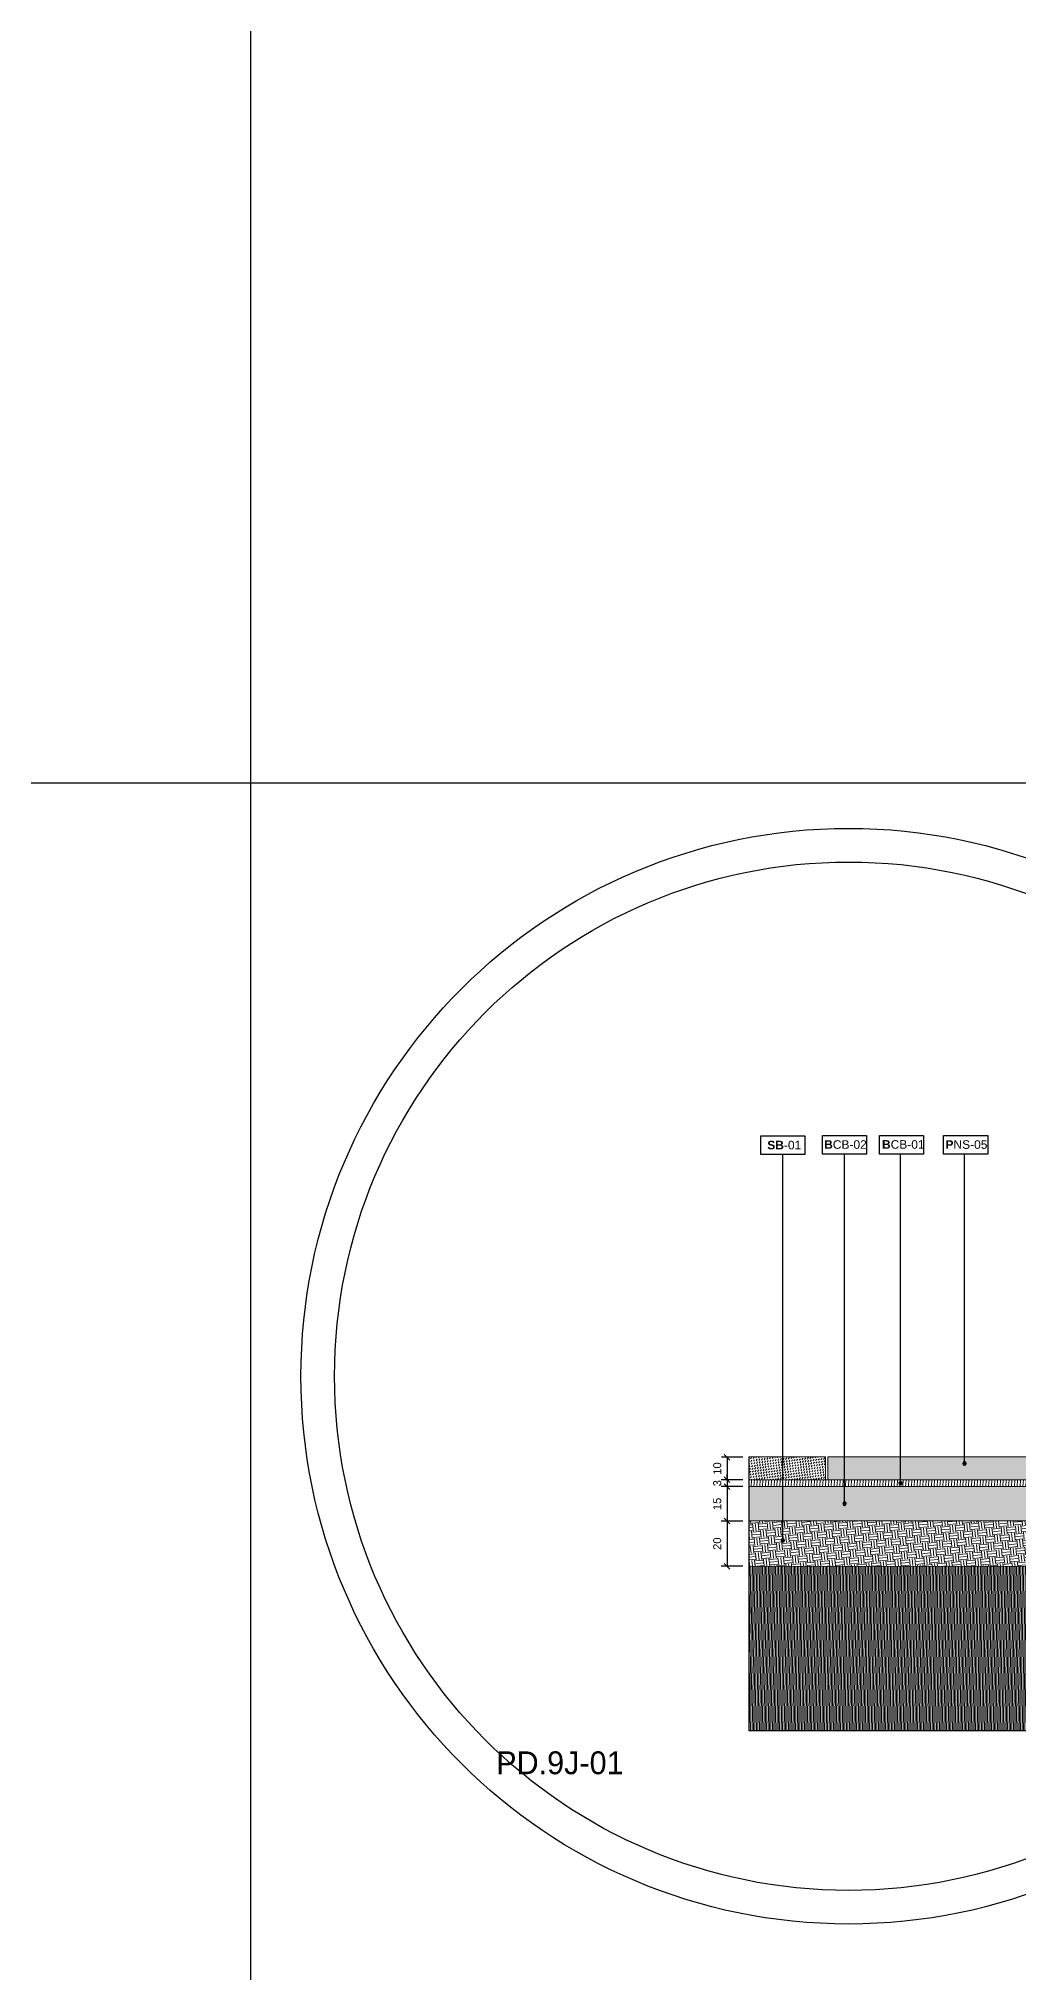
# Model space of a CAD drawing. Header units: metres. Extents: x -325 to 301, y -147 to 149.
# Drawn here: x 101.31 to 105.59, y 28.25 to 36.71 of the extents above; entities that cross this region are included whole.
import ezdxf

# ---------------------------------------------------------------- set-up
doc = ezdxf.new("R2010")
doc.units = ezdxf.units.M
doc.layers.get('Defpoints').update_dxf_attribs({"lineweight": 13})
doc.layers.add('-aux', color=50, linetype='Continuous', plot=False)
doc.layers.add('-AUX-QAD', color=5, linetype='Continuous', plot=False)
doc.layers.add('0-TX-1_25', color=7, linetype='Continuous', true_color=0x3f4f7f)
for name, color, linetype, lineweight, true_color in [('03-TR-Paviment_08_Natural Stone Bleachers', 7, 'Continuous', 5, 0xafad9d), ('3-TR sorra granitica', 7, 'Continuous', 0, 0xf2dac9), ('3-TR tot_u', 7, 'Continuous', 5, 0x787878)]:
    doc.layers.add(name, color=color, linetype=linetype, lineweight=lineweight, true_color=true_color)
for name, color, linetype, lineweight in [('1-CM', 7, 'Continuous', 0), ('3-TR Seleccionat', 44, 'Continuous', 0), ('3-TR Tot-u', 37, 'Continuous', 0)]:
    doc.layers.add(name, color=color, linetype=linetype, lineweight=lineweight)
for name, color, linetype in [('1-SECCIÓ', 1, 'Continuous'), ('A-KEYPLAN_HATCH', 7, 'Continuous'), ('A_TEXT_2', 7, 'Continuous')]:
    doc.layers.add(name, color=color, linetype=linetype)
doc.layers.add('_aux', color=2, linetype='Continuous', lineweight=30, plot=False)
doc.styles.get("Standard").update_dxf_attribs({"font": 'arial.ttf'})
doc.styles.add('x-llegenda materials$0$ENGRAVERS', font='TT0586M.TTF')
doc.dimstyles.new('ISO-25', dxfattribs={"dimtxt": 0.1, "dimasz": 0.1, "dimexe": 0.1, "dimexo": 0.1, "dimgap": 0.1, "dimtad": 1, "dimdec": 0, "dimlfac": 100, "dimzin": 9, "dimtxsty": 'Standard', "dimblk": 'OBLIQUE', "dimcen": 0.1, "dimadec": 0, "dimazin": 0, "dimtfac": 1, "dimtdec": 0, "dimtmove": 0, "dimatfit": 3, "dimldrblk": 'OBLIQUE', "dimfxl": 1, "dimarcsym": 0})

# ---------------------------------------------------------------- blocks, each defined once
blk = doc.blocks.new('hatch keyplan 2')
at = {"layer": 'A-KEYPLAN_HATCH'}
blk.add_lwpolyline([(0, 0.00548), (0.01287, 0.00548), (0.01287, 0), (0, 0)], close=True, dxfattribs=at)
blk = doc.blocks.new('hatch keyplan')
at = {"layer": 'A-KEYPLAN_HATCH'}
blk.add_blockref('hatch keyplan 2', (1.43058, 0.85215), dxfattribs=at)
blk = doc.blocks.new('SB-01')
at = {"layer": 'A-KEYPLAN_HATCH'}
blk.add_blockref('hatch keyplan', (-1.43058, -0.85215), dxfattribs=at)
at = {"layer": 'A_TEXT_2', "insert": (-0.0008, 0.00403), "char_height": 0.0025, "attachment_point": 1}
blk.add_mtext_dynamic_manual_height_columns('\\pi0.00271;{\\fArial|b1|i0|c0|p34;SB}-01', width=0.0145619, gutter_width=0.015, heights=[0], dxfattribs=at)
blk = doc.blocks.new('POINT')
at = {"layer": '0-TX-1_25'}
h = blk.add_hatch(dxfattribs=at)
h.set_pattern_fill('ANGLE', color=256)
h.set_pattern_definition([(0, (-83.747, -12.726), (0, 6.985), [5.08, -1.905]), (90, (-83.747, -12.726), (-6.985, 4e-16), [5.08, -1.905])])
edge = h.paths.add_edge_path()
edge.add_arc((0, 0), 0.0075, 0, 360)
h = blk.add_hatch(color=256, dxfattribs=at)
h.dxf.hatch_style = 1
edge = h.paths.add_edge_path()
edge.add_arc((0, 0), 0.0075, 0, 360)
blk.add_circle((0, 0), 0.0075, dxfattribs=at)
blk = doc.blocks.new('B-CB01')
at = {"layer": 'A-KEYPLAN_HATCH'}
blk.add_blockref('hatch keyplan', (-1.43058, -0.85215), dxfattribs=at)
at = {"layer": 'A_TEXT_2', "insert": (-0.0008, 0.00411), "char_height": 0.0025, "attachment_point": 1}
blk.add_mtext_dynamic_manual_height_columns('\\pi0.00152;{\\fArial|b1|i0|c0|p34;B}CB-01', width=0.0145619, gutter_width=0.015, heights=[0], dxfattribs=at)
blk = doc.blocks.new('PNS_05')
at = {"layer": 'A-KEYPLAN_HATCH', "xscale": 0.7124947396918078, "yscale": 0.7124947396918078, "zscale": 0.7124947396918078}
blk.add_blockref('hatch keyplan', (-1.01928, -0.60715), dxfattribs=at)
at = {"layer": 'A_TEXT_2', "insert": (-0.00057, 0.00291), "char_height": 0.0017812, "attachment_point": 1}
blk.add_mtext_dynamic_manual_height_columns('\\pi0.00097;{\\fArial|b1|i0|c0|p34;P}NS-05', width=0.0103753, gutter_width=0.01069, heights=[0], dxfattribs=at)
blk = doc.blocks.new('B-CB02')
at = {"layer": 'A-KEYPLAN_HATCH'}
blk.add_blockref('hatch keyplan', (-1.43058, -0.85215), dxfattribs=at)
at = {"layer": 'A_TEXT_2', "insert": (-0.0008, 0.00409), "char_height": 0.0025, "attachment_point": 1}
blk.add_mtext_dynamic_manual_height_columns('\\pi0.00129;{\\fArial|b1|i0|c0|p34;B}CB-02', width=0.0145619, gutter_width=0.015, heights=[0], dxfattribs=at)
blk = doc.blocks.new('_Oblique')
at = {"color": 0, "lineweight": -2}
blk.add_line((-0.5, -0.5), (0.5, 0.5), dxfattribs=at)
blk = doc.blocks.new('*D1505')
at = {"layer": '0-TX-1_25', "color": 0, "lineweight": -2, "transparency": 16777216}
for p, q in [((104.3878, 30.5066), (104.2931, 30.5066)), ((104.3181, 30.5066), (104.3181, 30.4084)), ((104.3878, 30.4084), (104.2931, 30.4084))]:
    blk.add_line(p, q, dxfattribs=at)
at = {"layer": 'Defpoints', "color": 0, "transparency": 16777216}
for p in [(104.4128, 30.5066), (104.3181, 30.4084), (104.4128, 30.4084)]:
    blk.add_point(p, dxfattribs=at)
at = {"layer": '0-TX-1_25', "color": 0, "lineweight": -2, "transparency": 16777216, "xscale": 0.025, "yscale": 0.025, "zscale": 0.025}
for p, rotation in [((104.3181, 30.5066), 90), ((104.3181, 30.4084), 270)]:
    blk.add_blockref('_Oblique', p, dxfattribs=dict(at, rotation=rotation))
at = {"layer": '0-TX-1_25', "color": 0, "transparency": 16777216, "insert": (104.2753, 30.4575), "char_height": 0.035, "attachment_point": 5, "rotation": 90}
blk.add_mtext('10', dxfattribs=at)
blk = doc.blocks.new('*D1506')
at = {"layer": '0-TX-1_25', "color": 0, "lineweight": -2, "transparency": 16777216}
for p, q in [((104.3876, 30.4084), (104.293, 30.4084)), ((104.3876, 30.3782), (104.293, 30.3782)), ((104.318, 30.4084), (104.318, 30.4334)), ((104.318, 30.4084), (104.318, 30.3782)), ((104.318, 30.3782), (104.318, 30.3532))]:
    blk.add_line(p, q, dxfattribs=at)
at = {"layer": 'Defpoints', "color": 0, "transparency": 16777216}
for p in [(104.318, 30.3782), (104.4126, 30.4084), (104.4126, 30.3782)]:
    blk.add_point(p, dxfattribs=at)
at = {"layer": '0-TX-1_25', "color": 0, "lineweight": -2, "transparency": 16777216, "xscale": 0.025, "yscale": 0.025, "zscale": 0.025}
for p, rotation in [((104.318, 30.4084), 270), ((104.318, 30.3782), 90)]:
    blk.add_blockref('_Oblique', p, dxfattribs=dict(at, rotation=rotation))
at = {"layer": '0-TX-1_25', "color": 0, "transparency": 16777216, "insert": (104.2751, 30.3933), "char_height": 0.035, "attachment_point": 5, "rotation": 90}
blk.add_mtext('3', dxfattribs=at)
blk = doc.blocks.new('*D1507')
at = {"layer": '0-TX-1_25', "color": 0, "lineweight": -2, "transparency": 16777216}
for p, q in [((125.0709, 30.3796), (124.9763, 30.3796)), ((125.0013, 30.3796), (125.0013, 30.2288)), ((124.9013, 30.2288), (125.0263, 30.2288))]:
    blk.add_line(p, q, dxfattribs=at)
at = {"layer": 'Defpoints', "color": 0, "transparency": 16777216}
for p in [(125.0959, 30.3796), (22.7213, 30.2288), (125.0013, 30.2288)]:
    blk.add_point(p, dxfattribs=at)
at = {"layer": '0-TX-1_25', "color": 0, "lineweight": -2, "transparency": 16777216, "xscale": 0.025, "yscale": 0.025, "zscale": 0.025}
for p, rotation in [((125.0013, 30.3796), 90), ((125.0013, 30.2288), 270)]:
    blk.add_blockref('_Oblique', p, dxfattribs=dict(at, rotation=rotation))
at = {"layer": '0-TX-1_25', "color": 0, "transparency": 16777216, "insert": (124.9584, 30.3042), "char_height": 0.035, "attachment_point": 5, "rotation": 90}
blk.add_mtext('15', dxfattribs=at)
blk = doc.blocks.new('*D1508')
at = {"layer": '0-TX-1_25', "color": 0, "lineweight": -2, "transparency": 16777216}
for p, q in [((104.3876, 30.2274), (104.293, 30.2274)), ((104.318, 30.2274), (104.318, 30.0301)), ((104.3878, 30.0301), (104.293, 30.0301))]:
    blk.add_line(p, q, dxfattribs=at)
at = {"layer": 'Defpoints', "color": 0, "transparency": 16777216}
for p in [(104.4126, 30.2274), (104.318, 30.0301), (104.4128, 30.0301)]:
    blk.add_point(p, dxfattribs=at)
at = {"layer": '0-TX-1_25', "color": 0, "lineweight": -2, "transparency": 16777216, "xscale": 0.025, "yscale": 0.025, "zscale": 0.025}
for p, rotation in [((104.318, 30.2274), 90), ((104.318, 30.0301), 270)]:
    blk.add_blockref('_Oblique', p, dxfattribs=dict(at, rotation=rotation))
at = {"layer": '0-TX-1_25', "color": 0, "transparency": 16777216, "insert": (104.2751, 30.1288), "char_height": 0.035, "attachment_point": 5, "rotation": 90}
blk.add_mtext('20', dxfattribs=at)
blk = doc.blocks.new('*D1716')
at = {"layer": '0-TX-1_25', "color": 0, "lineweight": -2, "transparency": 16777216}
for p, q in [((22.7944, 30.8407), (22.6694, 30.8407)), ((22.6944, 30.8407), (22.6944, 30.7266)), ((22.7059, 30.7266), (22.6694, 30.7266))]:
    blk.add_line(p, q, dxfattribs=at)
at = {"layer": 'Defpoints', "color": 0, "transparency": 16777216}
for p in [(141.1864, 30.8407), (22.6944, 30.7266), (22.7309, 30.7266)]:
    blk.add_point(p, dxfattribs=at)
at = {"layer": '0-TX-1_25', "color": 0, "lineweight": -2, "transparency": 16777216, "xscale": 0.025, "yscale": 0.025, "zscale": 0.025}
for p, rotation in [((22.6944, 30.8407), 90), ((22.6944, 30.7266), 270)]:
    blk.add_blockref('_Oblique', p, dxfattribs=dict(at, rotation=rotation))
at = {"layer": '0-TX-1_25', "color": 0, "transparency": 16777216, "insert": (22.6518, 30.7837), "char_height": 0.035, "attachment_point": 5, "rotation": 90}
blk.add_mtext('11', dxfattribs=at)
blk = doc.blocks.new('*D2821')
at = {"layer": '0-TX-1_25', "color": 0, "lineweight": -2, "transparency": 16777216}
for p, q in [((104.3878, 30.3782), (104.293, 30.3782)), ((104.318, 30.3782), (104.318, 30.2274)), ((104.3878, 30.2274), (104.293, 30.2274))]:
    blk.add_line(p, q, dxfattribs=at)
at = {"layer": 'Defpoints', "color": 0, "transparency": 16777216}
for p in [(104.4128, 30.3782), (104.318, 30.2274), (104.4128, 30.2274)]:
    blk.add_point(p, dxfattribs=at)
at = {"layer": '0-TX-1_25', "color": 0, "lineweight": -2, "transparency": 16777216, "xscale": 0.025, "yscale": 0.025, "zscale": 0.025}
for p, rotation in [((104.318, 30.3782), 90), ((104.318, 30.2274), 270)]:
    blk.add_blockref('_Oblique', p, dxfattribs=dict(at, rotation=rotation))
at = {"layer": '0-TX-1_25', "color": 0, "transparency": 16777216, "insert": (104.2751, 30.3028), "char_height": 0.035, "attachment_point": 5, "rotation": 90}
blk.add_mtext('15', dxfattribs=at)

msp = doc.modelspace()

# ---------------------------------------------------------------- hatches: boundary and pattern name
at = {"layer": '03-TR-Paviment_08_Natural Stone Bleachers'}
h = msp.add_hatch(dxfattribs=at)
h.set_pattern_fill('DASH', color=256, scale=0.002611, angle=233, style=0, double=1)
h.set_pattern_definition([(233, (-48.9613135, -94.33981), (0.0016315323, -0.0116089556), [0.0082894435, -0.0082894435])])
h.paths.add_polyline_path([(104.4128, 30.508), (104.4128, 30.4082), (104.7488, 30.408), (104.7467, 30.508)])
h = msp.add_hatch(dxfattribs=at)
h.set_pattern_fill('DASH', color=256, scale=0.002611, angle=233, style=0, double=1)
h.set_pattern_definition([(233, (-50.1713135, -94.33981), (0.0016315323, -0.01160895562), [0.0082894435, -0.0082894435])])
h.paths.add_polyline_path([(105.9567, 30.508), (105.9588, 30.408), (104.7588, 30.4087), (104.7588, 30.508)])
at = {"layer": '3-TR Seleccionat'}
h = msp.add_hatch(dxfattribs=at)
h.set_pattern_fill('ANSI31', color=256, scale=0.002, angle=223.86822)
h.set_pattern_definition([(268.8682195, (0.4408655, 4.0218437), (0.00634876118, -0.00012542528), [])])
h.paths.add_polyline_path([(104.4128, 30.03), (104.4128, 29.31), (111.4128, 29.31), (111.4127, 30.0286), (111.342, 30.0292), (111.342, 29.5293), (105.8918, 29.5293), (105.8918, 30.0292)])
at = {"layer": '3-TR sorra granitica'}
h = msp.add_hatch(dxfattribs=at)
h.set_pattern_fill('LINE', color=256, scale=0.1, angle=51.10414, style=0)
h.set_pattern_definition([(86.7506083, (137.195466, 236.915386), (-0.0124799034, 0.00070852734), [])])
h.paths.add_polyline_path([(105.9701, 30.3886), (105.9698, 30.3886), (105.9698, 30.4084), (105.9701, 30.4084)])
h.paths.add_polyline_path([(104.4128, 30.4084), (104.4128, 30.3785), (105.9508, 30.3784), (105.9587, 30.408)])
at = {"layer": '3-TR Tot-u'}
h = msp.add_hatch(dxfattribs=at)
h.set_pattern_fill('EARTH', color=256, scale=0.005, angle=-84.07415)
h.set_pattern_definition([(275.925852, (37.739627, -49.358063), (0.034858251, -0.028302426), [0.03175, -0.03175]), (275.925852, (37.75147, -49.356834), (0.034858251, -0.028302426), [0.03175, -0.03175]), (275.925852, (37.763312, -49.355605), (0.034858251, -0.028302426), [0.03175, -0.03175]), (5.925852, (37.76767, -49.359143), (0.028302426, 0.034858251), [0.03175, -0.03175]), (5.925852, (37.7689, -49.370985), (0.028302426, 0.034858251), [0.03175, -0.03175]), (5.925852, (37.770128, -49.382828), (0.028302426, 0.034858251), [0.03175, -0.03175])])
h.paths.add_polyline_path([(104.4128, 30.2291), (104.4128, 30.0298), (105.8918, 30.0294), (105.9283, 30.2294)])
at = {"layer": '3-TR tot_u'}
h = msp.add_hatch(dxfattribs=at)
h.set_pattern_fill('AR-CONC', color=256, scale=0.00025, angle=92.99281)
h.set_pattern_definition([(142.992814, (0.219447, 0), (0.001601339, 0.045692094), [0.0047625, -0.0523875]), (87.992814, (0.219447, 0), (-0.047239044, -0.011292642), [0.00381, -0.041910146]), (193.44426, (0.21958, 0.003808), (-0.045637704, 0.034399452), [0.004047502, -0.044522561]), (139.177014, (0.206765, -0.000663), (0.00695794, 0.068226093), [0.00714375, -0.07858125]), (189.62837, (0.207345, 0.00502), (-0.064870924, 0.05604051), [0.006071256, -0.0667839]), (84.176966, (0.206765, -0.00066), (-0.064870924, 0.05604051), [0.00571499, -0.062864933]), (113.992814, (0.209604, 0.005844), (0.023552455, 0.039186736), [0.0047625, -0.0523875]), (58.992814, (0.209604, 0.005844), (-0.04679087, 0.013025288), [0.00381, -0.04191]), (164.44426, (0.211567, 0.00911), (-0.023238414, 0.052212023), [0.004047502, -0.044522484]), (130.492814, (0.219447, 0), (-0.021150243, -0.000332572), [0, -0.041402, 0, -0.042545, 0, -0.04206875]), (100.492814, (0.219447, 0), (-0.02588316, 0.015374507), [0, -0.024257, 0, -0.0404495, 0, -0.01603375]), (60.492814, (0.220187, -0.014141), (-0.0003395879, 0.033926191), [0, -0.015875, 0, -0.04953, 0, -0.0657225]), (50.492814, (0.220518, -0.020483), (-0.0082814355, 0.036649903), [0, -0.0206375, 0, -0.032893, 0, -0.0466725])])
h.paths.add_polyline_path([(104.4128, 30.2288), (105.9107, 30.2288), (105.9534, 30.378), (105.975, 30.3773), (104.4128, 30.3796)])

# ---------------------------------------------------------------- linework, layer by layer
at = {"layer": '-aux'}
for points in [[(102.2345, 3.4567), (102.2345, 133.4567)], [(12.2345, 33.4567), (142.2345, 33.4567)]]:
    msp.add_lwpolyline(points, dxfattribs=at)
at = {"layer": '-AUX-QAD'}
for radius in [2.3962, 2.2491]:
    msp.add_circle((104.8501, 30.8613), radius, dxfattribs=at)
at = {"layer": '0-TX-1_25'}
for points in [[(104.5621, 30.1427), (104.5621, 31.8306)], [(104.8323, 30.3039), (104.8323, 31.8306)], [(105.0768, 30.3931), (105.0768, 31.8306)], [(105.3571, 30.4795), (105.3571, 31.8306)]]:
    msp.add_lwpolyline(points, dxfattribs=at)
at = {"layer": '1-CM'}
for p, q in [((105.9436, 30.3784), (104.4128, 30.3788)), ((104.4128, 30.2288), (105.9282, 30.2288)), ((104.4128, 30.0301), (106.2918, 30.0292))]:
    msp.add_line(p, q, dxfattribs=at)
for points in [[(104.4128, 30.408), (104.7488, 30.408), (104.7488, 30.508), (104.4128, 30.508)], [(104.4128, 30.4086), (105.9588, 30.408)], [(105.9508, 30.3784), (104.7077, 30.3787)]]:
    msp.add_lwpolyline(points, dxfattribs=at)
msp.add_lwpolyline([(105.9588, 30.508), (104.7588, 30.508), (104.7588, 30.408), (105.9588, 30.408)], close=True, dxfattribs=at)
at = {"layer": '1-SECCIÓ'}
msp.add_lwpolyline([(104.4128, 30.5092), (104.4128, 29.31)], dxfattribs=at)
at = {"layer": '_aux'}
msp.add_lwpolyline([(111.4128, 29.31), (104.4128, 29.31)], dxfattribs=at)

# ---------------------------------------------------------------- block references
at = {"color": 244, "true_color": 0x991b1e, "xscale": 21.05278700931629, "yscale": 21.05278700931629, "zscale": 21.05278700931629}
msp.add_blockref('PNS_05', (105.2654, 31.8321), dxfattribs=at)
at = {"layer": '0-TX-1_25', "xscale": 15, "yscale": 15, "zscale": 15}
for name, p in [('SB-01', (104.4655, 31.8306)), ('B-CB02', (104.7357, 31.8321)), ('B-CB01', (104.9852, 31.8321))]:
    msp.add_blockref(name, p, dxfattribs=at)
at = {"layer": '0-TX-1_25', "xscale": -1, "rotation": 1.131780543641376}
for p in [(105.3571, 30.4795), (105.0768, 30.3931), (104.8323, 30.3039), (104.5621, 30.1427)]:
    msp.add_blockref('POINT', p, dxfattribs=at)

# ---------------------------------------------------------------- texts
at = {"layer": '-aux', "insert": (103.3079, 29.2204), "char_height": 0.1, "width": 19.210099, "attachment_point": 1, "style": 'x-llegenda materials$0$ENGRAVERS'}
msp.add_mtext('PD.9J-01', dxfattribs=at)

# ---------------------------------------------------------------- dimensions: what is measured, and where the dimension line sits
at = {"layer": '0-TX-1_25'}
for base, p1, p2, picture, middle in [((22.6944, 30.7266), (141.1864, 30.8407), (22.7309, 30.7266), '*D1716', (22.6518, 30.7837)), ((104.3181, 30.4084), (104.4128, 30.5066), (104.4128, 30.4084), '*D1505', (104.2753, 30.4575)), ((125.0013, 30.2288), (125.0959, 30.3796), (22.7213, 30.2288), '*D1507', (124.9584, 30.3042)), ((104.318, 30.2274), (104.4128, 30.3782), (104.4128, 30.2274), '*D2821', (104.2751, 30.3028)), ((104.318, 30.0301), (104.4126, 30.2274), (104.4128, 30.0301), '*D1508', (104.2751, 30.1288))]:
    dim = msp.add_linear_dim(base=base, p1=p1, p2=p2, angle=90, dimstyle='ISO-25', override={"dimtxt": 0.035, "dimasz": 0.025, "dimexe": 0.025, "dimexo": 0.025, "dimgap": 0.025, "dimblk1": 'Oblique', "dimblk2": 'Oblique', "dimsah": 1, "dimfxl": 0.1, "dimfxlon": 1, "dimarcsym": 1}, dxfattribs=at)
    dim.commit()
    dim.dimension.update_dxf_attribs({"geometry": picture, "text_midpoint": middle})
dim = msp.add_linear_dim(base=(104.318, 30.3782), p1=(104.4126, 30.4084), p2=(104.4126, 30.3782), angle=90, dimstyle='ISO-25', override={"dimtxt": 0.035, "dimasz": 0.025, "dimexe": 0.025, "dimexo": 0.025, "dimgap": 0.025, "dimblk1": 'Oblique', "dimblk2": 'Oblique', "dimsah": 1, "dimfxl": 0.1, "dimfxlon": 1, "dimarcsym": 1}, dxfattribs=at)
dim.commit()
dim.dimension.update_dxf_attribs({"geometry": '*D1506', "text_midpoint": (104.318, 30.3933), "dimtype": 160})

doc.saveas('drawing.dxf')
